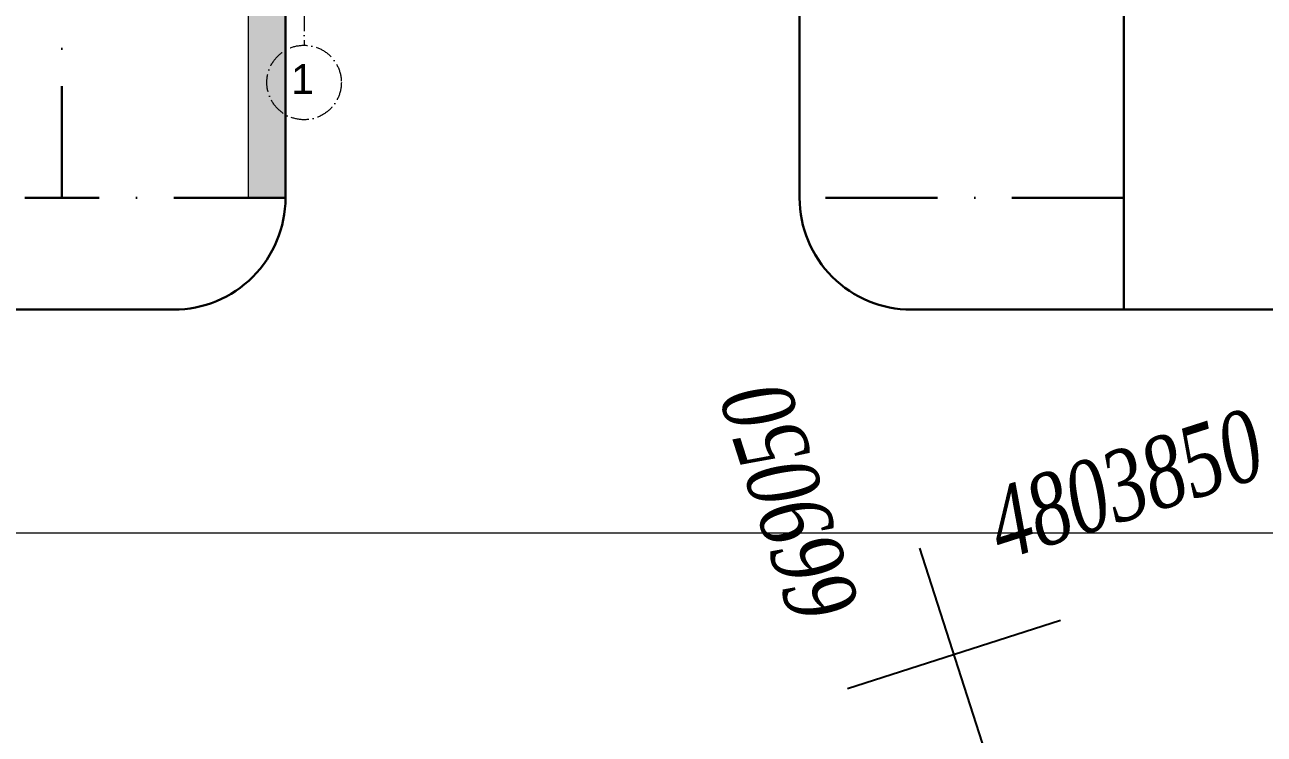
# Model space of a CAD drawing. Header units: millimetres. Extents: x 1353783 to 6492029790, y -7276956 to -512500.
# Drawn here: x 9990463 to 9993790, y -2845242 to -2843337 of the extents above; entities that cross this region are included whole.
import ezdxf

# ---------------------------------------------------------------- set-up
doc = ezdxf.new("R2010")
doc.units = ezdxf.units.MM
for name, pattern in [('482 Границы районов', [5, 3, -1, 0, -1]), ('ACAD_ISO10W100', [18, 12, -3, 0, -3]), ('CONTI', [0]), ('осевая', [50.8, 31.75, -6.35, 6.35, -6.35])]:
    doc.linetypes.add(name, pattern=pattern)
doc.layers.get('0').update_dxf_attribs({"lineweight": 5})
doc.layers.get('Defpoints').update_dxf_attribs({"color": 255})
for name, color, linetype in [('SETKR', 7, 'CONTI'), ('Заливка', 7, 'Continuous'), ('РЕЛЬЕФ', 7, 'CONTI')]:
    doc.layers.add(name, color=color, linetype=linetype)
for name, color, linetype, lineweight in [('ГП-Граница учасика ИЖС', 3, 'Continuous', 5), ('ГП-Тратуар', 3, 'Continuous', 5), ('ГР.УЧ', 12, 'ограждение1', 40), ('оси', 231, 'осевая', 9)]:
    doc.layers.add(name, color=color, linetype=linetype, lineweight=lineweight)
doc.styles.add('GOST Common', font='', dxfattribs={"height": 3})
doc.styles.add('SHRFT', font='', dxfattribs={"width": 0.75})
doc.styles.get('GOST Common').set_extended_font_data('GOST Common')
doc.styles.get('SHRFT').set_extended_font_data('Times New Roman Cyr', italic=True)
doc.linetypes.add('ограждение1', pattern='A,6.35,-2.54,[133,ltypeshp.shx,S=2.54,R=0,X=-2.54,Y=0],-2.54,25.4', length=36.83)

# ---------------------------------------------------------------- blocks, each defined once
blk = doc.blocks.new('амвамвам')
at = {"lineweight": 30, "ltscale": 100, "true_color": 0x939598}
h = blk.add_hatch(color=252, dxfattribs=at)
h.dxf.hatch_style = 1
h.paths.add_polyline_path([(9923280, -3620392), (9923280, -3620892), (9918930, -3620892), (9918930, -3620392)], flags=17)
h.paths.add_polyline_path([(9926080, -3620392), (9926080, -3620892), (9937530, -3620892), (9937530, -3605992), (9912030, -3605992), (9911530, -3605992), (9911530, -3623392), (9912030, -3623392), (9912030, -3606492), (9937030, -3606492), (9937030, -3620392)])
at = {"color": 251, "lineweight": 15, "ltscale": 100, "true_color": 0x636466}
blk.add_lwpolyline([(9926080, -3620392), (9926080, -3620892), (9937530, -3620892), (9937530, -3605992), (9912030, -3605992), (9911530, -3605992), (9911530, -3623392), (9912030, -3623392), (9912030, -3606492), (9937030, -3606492), (9937030, -3620392)], close=True, dxfattribs=at)
blk = doc.blocks.new('ТИП-3')
at = {"layer": 'оси', "color": 251, "linetype": 'ACAD_ISO10W100', "lineweight": 13, "ltscale": 20, "true_color": 0x636466}
blk.add_line((10363214, -2868431), (10363214, -2883281), dxfattribs=at)
blk.add_circle((10363214, -2883781), 500, dxfattribs=at)
at = {"layer": 'оси', "color": 251, "linetype": 'ACAD_ISO10W100', "lineweight": 13, "ltscale": 20, "true_color": 0x636466, "insert": (10363194, -2883535), "char_height": 400, "width": 158.4, "attachment_point": 2, "line_spacing_factor": 1.016949, "style": 'GOST Common'}
blk.add_mtext('{\\fArial|b0|i0|c204|p34;1}', dxfattribs=at)
blk = doc.blocks.new('BL_333')
at = {"color": 0}
for p, q in [((0, -3), (0, 3)), ((-3, 0), (3, 0))]:
    blk.add_line(p, q, dxfattribs=at)
blk = doc.blocks.new('оо')
at = {"layer": 'SETKR', "color": 9, "true_color": 0xc7c8ca, "xscale": 0.5000000000000001, "yscale": 0.5000000000000001, "zscale": 0.5000000000000001}
blk.add_blockref('BL_333', (222868.393, -3431808.732), dxfattribs=at)
at = {"layer": 'РЕЛЬЕФ', "color": 9, "true_color": 0xc7c8ca, "style": 'SHRFT', "width": 0.75}
blk.add_text('669050', height=0.95, rotation=90, dxfattribs=at).set_placement((222867.393, -3431807.732))
blk.add_text('4803850', height=0.95, dxfattribs=at).set_placement((222869.393, -3431807.732))

msp = doc.modelspace()

# ---------------------------------------------------------------- hatches: boundary and pattern name
at = {"layer": 'Заливка', "lineweight": 13, "ltscale": 100}
h = msp.add_hatch(dxfattribs=at)
h.set_pattern_fill('ANSI31', color=5, scale=500)
h.set_pattern_definition([(45, (298297.6, 0), (-1122.53202, 1122.53202), [])])
edge = h.paths.add_edge_path()
edge.add_line((9993521.7, -2792997.2), (9997384.3, -2799850.2))
edge.add_arc((9991112, -2803385.5), 7200, 1.90921, 29.40719, ccw=False)
edge.add_line((9998308, -2803145.6), (9998562.4, -2810751.7))
edge.add_line((9998562.4, -2810751.7), (9998562.4, -2843655.4))
edge.add_arc((9991344.8, -2843654.6), 7217.6, 354.3683, 359.99312, ccw=False)
edge.add_line((9998527.5, -2844362.8), (9997354.7, -2855583.7))
edge.add_arc((9998546.4, -2855726.4), 1200.2, 173.1727, 265.2807)
edge.add_line((9998447.7, -2856922.5), (10009648, -2857846.4))
edge.add_arc((10009745.7, -2856650.3), 1200.1, 265.3316, 378.4962)
edge.add_line((10010883.8, -2856269.6), (10004063.5, -2835875.3))
edge.add_arc((10009188.6, -2833879.5), 5500, 181.1082, 201.2773, ccw=False)
edge.add_line((10003689.7, -2833985.8), (10002920.7, -2794236.1))
edge.add_arc((10001720.9, -2794259.3), 1200, 1.1082, 75.4144)
edge.add_line((10002023.1, -2793097.9), (10001343, -2792921))
edge.add_line((10001343, -2792921), (9994867.6, -2791246.2))
edge.add_arc((9994567.1, -2792408), 1200, 75.4992, 209.4072)

# ---------------------------------------------------------------- linework, layer by layer
at = {"layer": 'Defpoints', "lineweight": 0, "ltscale": 100}
msp.add_lwpolyline([(9958662, -2844701.4), (9997801, -2844701.4)], dxfattribs=at)
at = {"layer": 'ГП-Граница учасика ИЖС', "color": 251, "lineweight": 30, "ltscale": 100}
for points in [[(9992542.4, -2835201.7), (9992542.4, -2834601.7, -0.414214), (9992842.4, -2834301.7), (9996362.4, -2834301.7, -0.414214), (9997362.4, -2835301.7), (9997362.4, -2843101.7, -0.414214), (9996362.4, -2844101.7), (9992842.4, -2844101.7, -0.414214), (9992542.4, -2843801.7), (9992542.4, -2843201.6)], [(9991162.4, -2843201.7), (9991162.4, -2843801.7, -0.414214), (9990862.4, -2844101.7), (9990262.4, -2844101.7, -0.414214), (9989962.4, -2843801.7), (9989962.4, -2843201.7)]]:
    msp.add_lwpolyline(points, format="xyb", dxfattribs=at)
at = {"layer": 'ГП-Граница учасика ИЖС', "color": 94, "linetype": '482 Границы районов', "lineweight": 30, "ltscale": 100}
for points in [[(9989962.4, -2843801.7), (9990562.4, -2843801.7), (9990562.4, -2838901.7), (9984362.4, -2838901.7), (9984362.4, -2843801.7), (9987152.4, -2843801.7)], [(9991162.4, -2843801.7), (9990562.4, -2843801.7), (9990562.4, -2838901.7), (9997062.4, -2838901.7), (9997062.4, -2843801.7), (9993972.4, -2843801.7)], [(9993412.4, -2843801.7), (9992542.4, -2843801.7)]]:
    msp.add_lwpolyline(points, dxfattribs=at)
at = {"layer": 'ГП-Граница учасика ИЖС', "color": 251, "lineweight": 30, "ltscale": 100}
msp.add_lwpolyline([(9993412.4, -2844101.7), (9993412.4, -2843201.6), (9992542.4, -2843201.6)], dxfattribs=at)
at = {"layer": 'ГР.УЧ', "lineweight": 50, "ltscale": 50}
msp.add_lwpolyline([(9996494.1, -2858056.4, -0.000073), (9997765.4, -2845883.1, -0.003019), (9997962.4, -2843896.8), (9997934.6, -2810081.4), (9997659.8, -2802556.7, 0.09197), (9997084.6, -2800684.7, 0.018978), (9996794, -2800133.6, -0.010053), (9995789.7, -2798243.1), (9989974.7, -2788087)], format="xyb", dxfattribs=at)

# ---------------------------------------------------------------- block references
at = {"color": 1, "lineweight": 30, "xscale": 0.1999999999999998, "yscale": 0.1999999999999998, "zscale": 0.1999999999999998, "rotation": 359.9999889757423}
msp.add_blockref('амвамвам', (8008756.4, -2119122.9), dxfattribs=at)
at = {"layer": 'ГП-Тратуар', "color": 3, "lineweight": 30, "xscale": 0.1999999999999998, "yscale": 0.1999999999999998, "zscale": 0.1999999999999998, "rotation": 359.9999889757423}
msp.add_blockref('ТИП-3', (7918569.6, -2266735.1), dxfattribs=at)
at = {"layer": 'РЕЛЬЕФ', "color": 240, "lineweight": 30, "true_color": 0xed1f24, "xscale": 200.0000000000001, "yscale": 200.0000000000001, "zscale": 200.0000000000001, "rotation": 17.80578495452471}
msp.add_blockref('оо', (-242329121, 637008728.1), dxfattribs=at)

doc.saveas('drawing.dxf')
